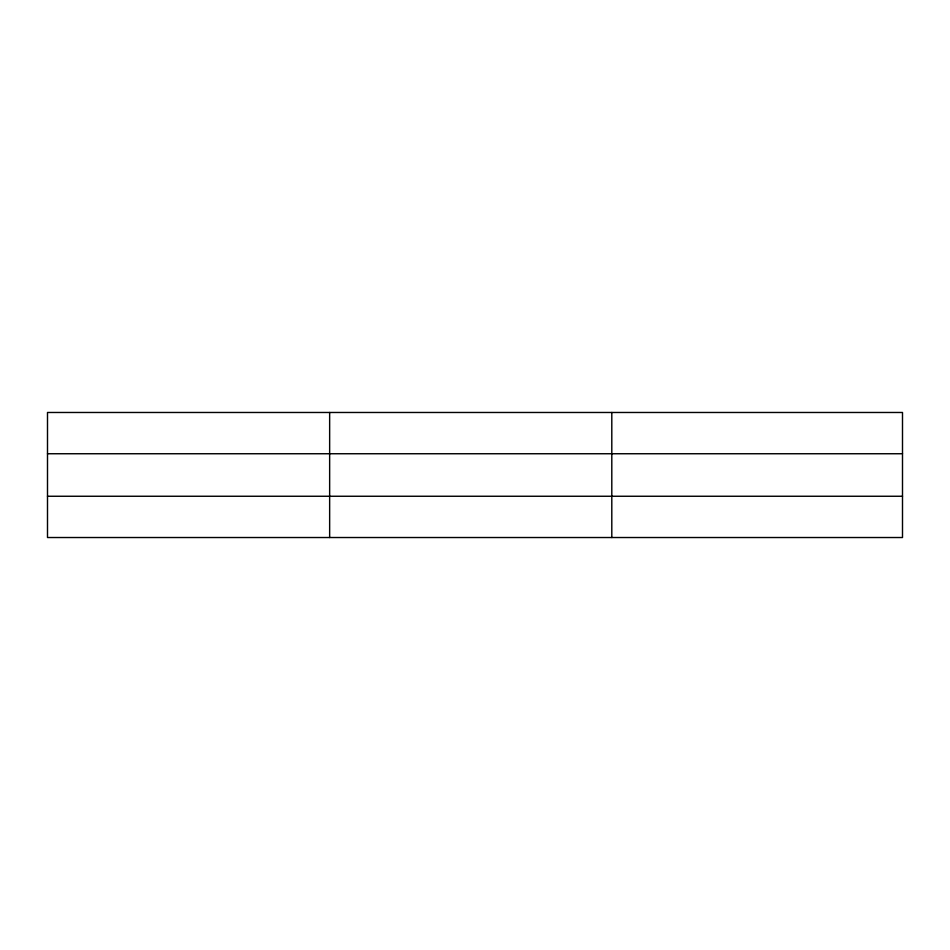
<?xml version="1.0" encoding="UTF-8"?>
<svg xmlns="http://www.w3.org/2000/svg" width="950" height="950" viewBox="0 0 950 950"><rect width="100%" height="100%" fill="white"/><g stroke="black" fill="none" stroke-linecap="round" stroke-linejoin="round"><path stroke-width="1.43" d="M329.65 537.522L329.65 412.478M611.8 537.522L611.8 412.478M902.5 453.744L902.5 412.478L47.5 412.478L47.5 537.522L902.5 537.522L902.5 453.744L47.5 453.744M47.5 496.256L902.5 496.256"/></g></svg>
